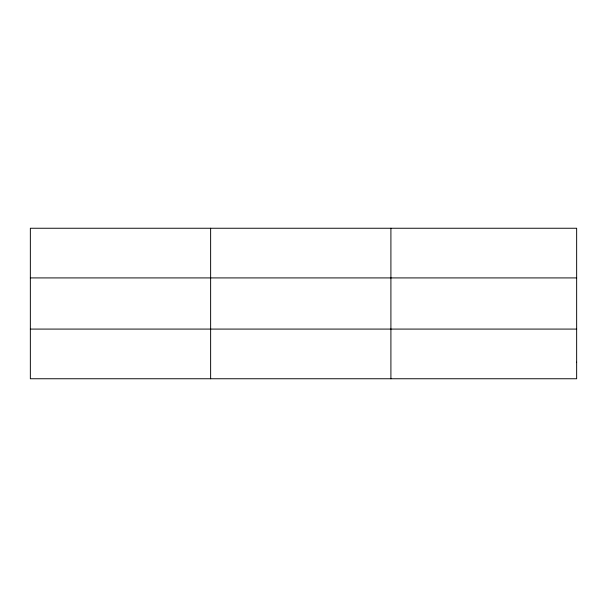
<?xml version="1.0" encoding="UTF-8"?>
<svg xmlns="http://www.w3.org/2000/svg" width="607" height="607" viewBox="0 0 607 607"><rect width="100%" height="100%" fill="white"/><g stroke="black" fill="none" stroke-linecap="round" stroke-linejoin="round"><path stroke-width="0.91" d="M210.629 378.753L210.629 228.247M390.908 378.753L390.908 228.247M30.35 277.915L576.65 277.915M30.35 329.085L576.65 329.085M576.65 362.197L576.65 378.753L30.35 378.753L30.35 228.247L576.65 228.247L576.65 362.197"/></g></svg>
